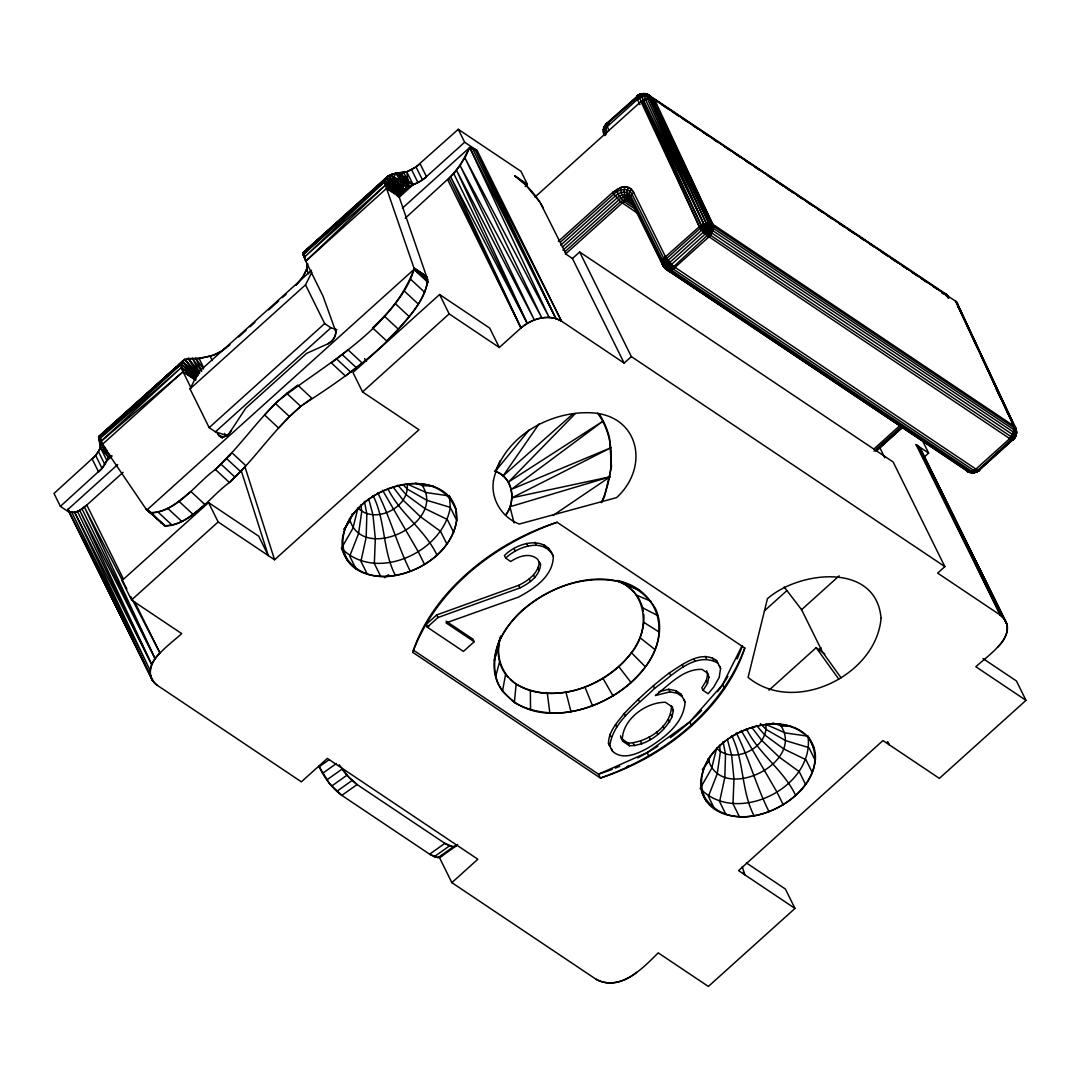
<?xml version="1.0" encoding="UTF-8"?>
<svg xmlns="http://www.w3.org/2000/svg" width="1080" height="1080" viewBox="0 0 1080 1080"><rect width="100%" height="100%" fill="white"/><g stroke="black" fill="none" stroke-linecap="round" stroke-linejoin="round"><path stroke-width="1.5" d="M940.316 452.25L965.52 469.125C968.126 473.296 975.308 474.066 978.629 470.313L1013.459 439.128L979.101 470.421L975.928 469.085L673.232 266.139L665.496 256.797L633.596 192.226C631.301 187.529 625.59 185.99 620.838 187.542C619.839 196.452 627.426 202.743 634.662 206.213M979.155 470.016C981.599 469.692 968.207 476.671 965.52 469.125L968.382 470.772C964.778 471.663 975.497 474.066 975.928 469.085L1009.625 438.723C1016.779 443.138 1017.212 429.26 1013.702 425.885L956.259 301.644L1015.862 428.841C1017.333 432.864 1016.064 438.305 1011.353 439.709L705.146 234.212L699.206 226.435L640.967 101.601L645.3 99.063A9.882 6.912 -26.3 0 1 650.997 98.132L654.453 99.306L956.259 301.644L1015.862 428.841L1016.469 433.269L1015.416 436.82L1013.027 439.87L1011.353 439.709C1011.852 436.806 1014.998 425.21 1016.456 432.27C1015.119 435.51 1017.495 425.547 1013.702 425.885L712.746 224.249L708.642 223.007L701.298 224.924L665.496 256.797C656.532 262.697 668.21 275.846 674.96 267.449L708.655 237.101L708.466 231.552L706.455 223.736L649.31 98.213L645.3 99.063L640.967 101.601L534.978 197.073M705.24 233.132L706.185 223.155L710.114 227.34L712.274 232.119L710.168 233.699L705.146 234.212L704.187 231.498L702.675 231.512L706.185 223.155L710.06 226.422L712.746 230.891L708.466 232.416L707.616 231.674L708.25 230.715L711.72 228.757L713.259 225.828L706.185 223.155L703.93 232.943L707.684 233.145L709.749 231.255L704.187 231.498L701.325 229.838L706.185 223.155L709.047 228.771L710.289 235.386L707.67 236.385L706.185 223.155L647.312 98.483L703.674 223.803C704.592 225.788 709.182 225.653 708.642 223.007L651.226 98.24L649.31 98.213L708.642 223.007L713.043 225.005L712.746 230.891L708.655 237.101L706.698 235.616L706.185 223.155L711.679 224.168C711.72 229.095 704.295 229.244 701.541 226.53L643.37 99.927L703.674 223.803L700.151 228.137L703.175 229.838L709.749 231.255L713.232 229.014L706.954 223.466L703.445 224.829C715.973 229.203 702.837 215.352 708.115 229.865L707.508 230.324M562.41 247.158L616.869 198.113C620.325 194.576 627.588 192.726 630.315 198.059L664.551 267.489C667.656 271.094 660.15 260.334 663.93 258.498L669.6 262.589L670.329 270C661.784 267.732 659.718 263.668 669.6 262.589L703.296 232.227L699.206 226.435L642.114 100.71L701.298 224.924C703.053 228.744 711.936 228.501 710.87 223.385L652.968 98.604L651.226 98.24L710.87 223.385M604.125 130.248L604.652 125.915L606.609 123.444L603.707 127.994L604.058 134.798L603.855 132.179L606.407 123.728L608.837 123.701M966.587 470.57L665.618 268.947L662.985 265.923L668.75 270.149L669.6 262.589C662.297 258.984 659.799 261.522 665.658 268.232L669.6 262.589L674.136 268.137C667.224 271.256 660.366 262.845 665.496 256.797C657.693 262.899 666.117 271.094 672.948 273.119M979.223 469.22C978.021 473.918 967.869 473.418 965.52 469.125L967.383 469.989M1016.159 429.988L1015.929 434.579L1016.428 430.974M606.326 124.079L637.767 95.931L606.65 123.404L605.988 127.832L603.396 129.438L603.545 132.097L604.476 126.266L636.782 97.902L636.876 96.188C640.818 92.408 647.77 92.853 650.889 97.133L947.606 295.758L948.577 297.392L945.756 293.949L648.04 94.594M601.628 502.173C613.94 474.282 616.383 438.777 597.618 413.235M540.554 564.611L537.678 559.305C529.74 552.177 518.495 556.308 510.705 561.506L505.683 558.131L504.401 555.552C516.821 542.714 545.549 534.654 553.311 556.268C553.284 575.991 534.155 588.816 518.481 597.105L446.054 622.89L474.188 641.736L463.442 651.429L427.262 627.183L425.979 624.605L436.739 614.925L518.643 585.346C528.12 580.676 538.299 573.507 539.271 562.019L540.554 564.611C539.568 576.086 529.389 583.254 519.912 587.938L438.007 617.504L427.262 627.183M1016.483 432.23L1012.433 435.294L1013.972 438.183C1012.392 433.377 1017.779 427.14 1016.105 435.051C1009.652 448.443 1018.481 428.396 1013.702 425.885L955.422 300.929L957.542 303.764A9.882 6.912 -26.3 0 1 957.568 306.774M1016.469 431.339L1013.297 433.566L1012.595 439.87L1014.66 437.981L1016.483 432.756L1015.605 436.199L1015.119 435.078C1017.333 436.428 1015.484 429.273 1016.496 431.73M663.633 266.733L666.698 269.676L669.6 262.589L662.351 261.873L662.594 263.075L669.6 262.589L673.286 268.745L668.655 269.055L663.755 266.679M713.043 225.005L652.968 98.604L654.453 99.306L712.746 224.249C716.094 227.691 707.535 242.73 708.534 233.253L709.965 232.308M645.516 93.744C638.82 94.392 650.74 93.393 650.889 97.133C646.596 94.5 640.967 96.404 637.389 99.428L607.082 126.738C601.115 135.203 604.706 136.809 604.071 130.883M198.639 374.152L195.615 376.772L195.575 380.133L194.751 376.637L197.681 373.667L198.248 374.369L195.858 376.434L195.318 379.485L183.033 371.736L181.494 367.511L181.292 363.96L182.412 361.26L188.177 358.452L199.193 358.722L213.394 355.171L221.549 351.068L229.919 344.844M604.098 131.45L603.329 131.855L604.058 134.798L603.599 129.249M603.369 130.815L603.396 129.438M603.828 130.086L604.476 126.266L603.72 128.561M1013.121 439.803L1012.338 439.965L1014.215 435.74L1014.889 437.252L1015.119 435.078L1011.245 437.009L1011.353 439.709L1010.462 438.548L1012.433 435.294M666.657 269.487L667.818 270.054L669.6 262.589L663.026 265.95M617.49 580.554C659.975 589.869 670.964 634.095 645.422 666.846C616.127 704.74 558.63 727.34 514.364 702.567L516.132 684.18C500.918 673.826 494.532 653.508 501.12 636.336M665.496 256.797C661.824 261.995 666.684 270.877 673.124 267.151L706.928 235.791M196.857 375.354L182.425 361.246L181.292 363.96L181.467 367.43L183.033 371.736L100.656 441.639L98.847 437.36L182.412 361.26L195.561 375.26L196.857 375.354L196.978 374.072L184.775 359.424L98.658 436.604L102.209 444.528L146.259 509.396L153.225 514.067M1015.929 434.579L1016.01 430.718L1016.375 431.527L1016.375 433.85L1015.079 427.181L1016.172 430.569M1016.051 431.474L1016.145 432.27L1016.213 430.893M458.271 129.317L464.657 142.222L426.452 176.634A30.753 21.519 -26.3 0 1 413.14 184.694L407.97 180.374L395.699 173.286L388.274 175.851L385.992 178.146L385.007 181.265L398.993 194.13C405.5 185.153 418.824 184.667 426.452 176.634L420.066 163.728A30.753 21.519 -26.3 0 1 406.755 171.774C399.843 173.191 390.987 172.206 385.979 178.16L384.993 181.251L385.439 185.139L414.032 268.218L426.573 276.615L399.114 196.803L398.993 194.13L396.104 192.537L396.927 189.904L393.417 188.919L395.847 185.207L401.882 182.291L396.36 180.441L393.984 177.363L395.699 173.286L406.755 171.774L416.03 166.914L458.271 129.317L520.979 171.329L527.364 184.234L525.366 186.422L527.364 184.234L514.823 175.838L525.501 184.734L540.081 202.365L566.177 254.3L572.441 258.498L624.145 363.096L631.355 356.589L579.663 251.991L572.441 258.498M639.954 104.598L637.389 99.428L639.185 95.944L641.25 94.176L647.825 95.972L647.649 94.581L643.68 93.623L639.32 94.541L636.876 96.188L640.17 94.932L646.096 95.877C649.39 90.194 628.56 98.091 643.599 93.555M645.03 93.825L650.889 97.133L644.342 96.066L637.389 99.428L636.957 98.442C636.538 93.501 649.283 93.663 644.909 94.365M944.365 294.111L944.271 293.045L942.192 292.964M948.902 298.04L946.269 294.624L942.462 292.734L946.013 294.179L947.255 296.42L945.756 293.949L942.26 293.382M603.45 129.762L604.476 126.266M645.719 94.379L646.407 94.189L643.68 93.623M947.43 296.204L944.703 293.409M947.74 297.149L947.997 296.447M1014.863 427.95L1014.241 427.653L1014.12 433.283M307.584 263.885L306.869 268.718L304.385 274.307M603.788 130.734L606.339 124.308L608.985 130.613M975.483 471.366L973.904 472.635L975.928 469.085L970.407 472.433L971.568 471.542M1012.405 439.979L1013.148 436.32M716.445 660.447L717.727 663.039C694.993 650.376 671.855 676.269 654.615 688.311C637.889 705.28 613.143 720.671 609.755 746.077L608.486 743.486C608.553 731.484 617.234 722.372 624.24 713.515C638.145 698.747 653.292 685.193 669.398 672.84C682.519 664.645 700.974 649.634 716.445 660.447L720.59 668.345L719.172 677.511L713.583 687.285L708.143 693.765L703.107 690.404L701.838 687.825L706.279 680.657L707.562 674.77L706.698 670.815M683.762 699.354L685.044 701.946C683.87 723.317 664.578 737.613 647.933 747.995C637.619 753.692 622.971 760.604 612.63 751.37L608.486 743.486M295.92 285.174L302.062 278.249L306.572 269.46L307.557 263.601M708.642 223.007L706.712 224.384L703.674 223.803L645.3 99.063M699.206 226.435C703.067 229.919 711.99 230.634 712.746 224.249M603.599 129.924L604.125 128.102M514.364 702.567L502.457 691.24L505.643 674.217M712.058 231.376L712.341 229.919M1016.01 434.822L1013.634 437.346L1009.733 438.791L1014.161 436.982L1016.267 433.566L1015.956 435.564M606.029 124.038C605.421 127.913 600.048 129.019 607.082 126.738L606.501 125.294L604.085 128.196M624.848 186.907C622.674 193.374 626.076 200.583 632.475 203.081M604.058 127.683L604.152 126.806M1010.462 438.548L1009.625 438.723L1013.769 432.311L1013.702 425.885M620.528 735.804L621.108 738.437L628.142 743.148C647.258 742.473 671.679 726.462 671.436 705.726M672.003 716.85L673.286 710.951L672.422 706.995L665.388 702.284C645.435 702.081 621.338 720.279 622.377 741.015L629.411 745.726C647.177 745.686 664.389 732.402 672.003 716.85L670.721 714.258M703.107 690.404L707.549 683.249L708.845 677.349L707.981 673.394L701.946 669.357C683.06 668.777 669.155 684.963 655.344 695.547L669.965 691.835L677.147 693.265L682.168 696.64L680.9 694.049L675.864 690.687L668.696 689.256L658.935 691.726M456.665 520.263C451.535 553.284 417.609 574.425 386.181 576.437A60.71 42.471 -26.3 0 1 362.259 572.387A60.399 42.255 -26.3 0 1 342.212 539.798C347.328 506.776 381.254 485.636 412.682 483.638A60.71 42.471 -26.3 0 1 445.46 493.02A60.399 42.255 -26.3 0 1 456.651 520.263C450.698 568.971 362.894 603.464 341.469 548.276L352.917 528.269L357.98 507.911C374.45 525.042 410.198 507.492 407.147 484.056L426.452 492.601L449.375 495.936L455.76 508.842L456.665 520.263L450.279 507.357L449.375 495.936M604.193 129.897L604.058 127.278M706.509 801.468C678.983 748.643 773.847 697.95 809.649 739.152C831.398 779.112 780.543 815.778 744.822 816.71A60.71 42.471 -26.3 0 1 720.913 812.66A60.399 42.255 -26.3 0 1 700.852 780.071C705.969 747.05 739.908 725.922 771.336 723.911A60.71 42.471 -26.3 0 1 804.101 733.293A60.399 42.255 -26.3 0 1 815.305 760.55C809.46 807.962 725.207 842.859 701.541 791.424M646.663 94.014L641.25 94.176L645.962 94.136M710.249 223.614C710.964 225.085 707.522 227.718 707.211 225.788L706.185 223.155C708.359 223.668 714.11 225.855 712.503 227.948M708.548 237.019L708.71 236.318M978.629 470.313L978.062 471.15L979.425 470.151L976.455 471.96L979.763 469.49M399.519 196.965L413.14 184.694L409.469 183.101L407.106 184.032L399.816 179.294L400.208 172.625L407.106 184.032L407.12 187.731L403.933 185.301L395.699 173.286M664.983 259.47L666.536 258.606C663.701 262.386 667.548 268.731 672.111 266.018L673.232 266.139C668.668 270.459 661.702 262.724 666.536 258.606L700.245 228.245M241.164 470.421L268.299 555.566L258.728 536.207L208.562 502.592L121.932 580.621L131.517 599.994L181.669 633.596C170.275 644.652 135.378 666.549 157.167 685.22L301.374 781.826L327.362 758.417L477.846 859.235L451.858 882.644L596.066 979.263C619.907 992.237 643.059 968.072 658.193 952.843L708.359 986.445L794.988 908.428L785.417 889.056L746.402 862.92M502.457 691.24C491.36 675.324 493.479 655.331 500.175 638.145M516.132 684.18C555.08 705.983 605.664 686.097 631.436 652.752C650.66 630.49 647.082 589.788 616.1 580.554M716.242 749.75L711.572 768.542L700.124 788.562M495.612 676.85L499.622 661.554M603.49 128.952L603.99 127.521M646.596 94.217L647.528 94.392M216.472 432.027L219.362 436.01L223.911 436.779A9.963 6.601 -56.2 0 0 229.041 433.634L245.768 408.159L306.585 353.389L328.118 343.737L331.641 341.226A10.044 6.669 -56.2 0 0 334.274 337.675A9.963 6.601 -56.2 0 0 335.812 331.654L323.082 296.257L305.762 261.198L302.765 253.004L385.979 178.16L388.544 181.413L387.815 185.571L398.858 194.859M978.71 470.421C975.321 472.351 968.126 475.646 975.928 469.085M968.207 471.542L975.524 471.704L979.425 470.151L974.376 471.636M494.303 660.38L498.474 647.069M352.242 513.932L349.69 521.478L343.71 529.24M710.384 755.716L708.332 761.751L702.351 769.514M153.482 514.418L146.516 509.76L152.199 514.094L147.083 509.814L150.39 512.663C177.701 511.933 195.169 484.056 215.366 469.463C238.113 448.565 255.596 422.685 277.736 401.193C326.714 362.786 390.353 330.993 414.005 269.406L427.558 279.396C426.344 299.714 409.131 316.076 396.765 331.115C369.144 360.963 335.597 383.549 301.766 405.54C274.401 428.004 255.488 458.73 229.433 482.531C209.237 497.124 191.768 525.001 164.457 525.744L147.083 509.814L154.872 516.132M150.188 511.839L146.016 509.045L146.772 510.111L414.315 269.123L420.889 274.307L428.058 282.488L414.005 269.406C407.012 292.734 389.799 311.351 372.587 327.861L386.64 340.929C403.718 324 422.456 305.127 427.964 281.057L414.545 269.676L413.883 267.773L426.425 276.17L427.545 279.41L414.18 268.663L426.721 277.074L427.558 279.396M603.518 132.556L603.801 133.286L603.558 131.666M606.218 124.848L604.449 126.968L607.163 123.228M666.536 258.606L667.251 264.708L673.232 266.139M605.124 125.739L604.665 128.007L606.501 125.294M628.466 187.515C625.469 192.699 626.913 200.138 632.88 202.446M604.787 125.955L603.747 128.399M505.575 515.308C516.24 501.107 513.432 477.819 495.369 471.258L500.202 460.593M624.145 363.096L561.438 321.084L477.198 150.633L469.692 147.542L465.197 157.437L454.046 173.502L405.202 218.255M464.657 142.222L477.198 150.633A31.347 21.938 -26.3 0 0 469.692 147.542L460.12 165.618L447.782 179.901L520.979 327.996L499.311 347.49L449.159 313.889L439.587 294.516L352.957 372.546L362.529 391.919L418.959 429.719L274.577 559.778L218.147 521.964L208.562 502.592M1014.849 437.454L1016.132 434.444L1016.01 430.718M604.935 127.008L605.678 125.496M647.73 94.433L650.147 96.701L642.708 93.947L637.673 98.644L636.971 96.093M1011.137 439.587L975.618 472.284L978.372 470.394M412.722 652.32C436.671 588.56 494.384 544.428 557.105 522.274L744.795 648.014C720.833 711.788 663.134 755.905 600.399 778.059L412.722 652.32A178.808 125.105 -26.3 0 1 465.885 574.56A181.265 126.819 -26.3 0 1 557.105 522.274M670.356 737.654A178.808 125.105 -26.3 0 0 689.702 721.913L722.561 684.68L742.122 645.651M227.407 435.713L215.419 431.825L209.156 427.626L190.013 388.881L198.491 372.114L311.513 270.31M190.013 388.881L305.519 284.85L311.877 272.268M409.469 183.101L401.342 178.888L406.471 177.66L401.936 175.473L403.488 172.22L409.469 183.101L407.12 187.731L399.425 175.932M70.133 512.892L60.386 506.358L54 493.452L95.675 455.463L100.494 447.62L98.644 436.59L175.986 367.295L146.165 394.295M60.386 506.358L102.047 468.382L109.755 455.476M646.137 93.879L644.112 96.093L639.657 95.405L636.647 96.687L642.856 96.417C648.783 93.164 644.746 91.881 641.21 97.025L638.753 96.552M601.331 502.686L604.409 496.841L611.496 466.83L609.579 438.318A160.92 112.59 -26.3 0 0 598.955 413.532M505.615 515.16C516.591 500.918 513.135 476.726 494.478 471.096M1014.336 437.306L1015.497 436.064M498.609 642.951C521.006 589.086 617.801 549.356 655.412 608.418A87.197 61.007 -26.3 0 1 631.098 682.655C597.011 713.34 526.433 731.875 498.272 684.18A87.197 61.007 -26.3 0 1 522.585 609.944M604.652 125.915L605.759 124.605M701.298 224.924L702.797 225.356L703.674 223.803L706.361 223.749M111.834 456.07L106.88 460.539L100.494 447.62A30.753 21.519 -26.3 0 1 92.205 459.041L98.591 471.947A30.753 21.519 -26.3 0 0 106.88 460.539L109.944 455.085L100.386 443.3L108.581 457.637L100.494 447.62L98.658 436.604L101.007 439.898M631.449 189.324C627.993 193.306 628.155 199.8 632.637 202.932M639.887 96.863L636.714 97.659L639.995 94.365L642.708 93.947M707.859 228.163L708.466 227.246M539.069 423.913L503.064 475.916L573.237 413.654M303.777 275.697L295.906 285.269M638.672 95.04L637.227 95.985L641.358 94.108L646.515 94.46L643.383 93.704L640.521 94.311M230.904 431.298C228.582 435.335 221.913 439.546 218.255 434.822L222.44 437.63M701.636 230.229L667.94 260.577C665.429 262.71 669.033 266.719 671.395 264.478L705.105 234.131L703.296 232.227M1013.027 439.87L1013.715 439.007M495.369 471.258L529.362 429.692M970.677 471.204L969.287 472.082M707.373 229.095L708.115 229.865L709.047 228.771M945.459 295.326L946.013 294.179M711.49 233.672L708.534 233.253L707.711 234.212C714.771 235.994 709.196 225.585 706.185 223.155M663.255 260.428L664.497 259.051M997.502 647.231C1005.143 640.481 1010.84 628.479 1004.481 619.056L919.769 447.998L916.097 444.677L1000.35 615.128L1004.481 619.056L918.095 446.229L1000.35 615.128C1022.396 633.393 987.039 656.1 975.834 666.738L1026 700.353L939.371 778.383L882.941 740.57L738.558 870.615L794.988 908.428M134.622 601.722L160.016 653.103C150.552 660.474 145.341 677.565 157.167 685.22M275.413 403.488L264.587 414.976L278.654 428.058L289.481 416.556L300.78 406.377L311.81 398.196L297.743 385.115L286.726 393.309L275.413 403.488L289.481 416.556M1009.625 438.723L1011.245 437.009L1011.839 438.143M388.274 175.851L398.79 188.015L403.367 189.743L393.808 177.431L388.773 181.022L393.188 182.183L396.158 184.977L400.977 186.665L398.79 188.015L388.274 175.851L399.816 179.294L396.36 180.441L403.367 189.743L403.272 181.832L407.97 180.374L406.755 171.774L413.14 184.694C408.564 188.001 399.762 188.987 398.871 195.588L386.573 188.406L305.748 261.198L302.697 253.071L304.29 253.692L302.765 253.004L388.179 175.905M605.624 124.457L606.609 123.444M575.37 413.532L508.532 482.004L603.234 420.998L511.488 489.308L611.24 447.593L511.933 497.826L610.119 476.793L553 515.471M605.367 127.899L607.082 126.738M396.225 191.471L399.721 192.74L397.116 189.635L398.507 188.244L395.847 185.207L391.554 183.884L388.544 181.413L385.007 181.265L303.048 254.745L305.492 257.094M670.113 269.285L671.841 269.514L674.96 267.449L670.923 269.838L665.618 268.947M305.748 261.198L385.439 185.139L385.007 181.265L304.034 257.459L385.439 185.139L387.815 185.571L385.007 181.265M390.542 179.159L385.992 178.146L303.048 254.745L305.465 257.067M100.656 441.639L181.467 367.43L99.495 439.02L181.292 363.933L195.858 376.434L194.751 376.637L181.292 363.96L98.847 437.36L101.196 439.722M398.371 196.763L409.523 186.529L398.331 196.519M106.88 460.539L111.861 455.99M672.989 268.906L973.944 470.543L977.495 470.961L977.441 469.949L974.781 472.446L972.365 472.554M397.4 195.224L403.61 189.594L398.601 194.09M397.467 196.101L406.215 188.177L397.521 195.98M110.079 426.857L98.888 436.968L110.187 427.019M113.819 423.495L143.667 396.536M188.177 358.452L199.544 372.816L188.177 358.452L197.681 373.667L184.775 359.424L178.497 365.094L184.721 359.478C198.909 357.669 214.529 358.439 225.963 347.706M102.209 444.528L183.033 371.736L195.575 380.133M238.667 336.96L246.159 330.21M249.912 326.835L254.907 322.34M268.65 309.96L278.654 300.956M282.393 297.581L286.146 294.192M397.683 194.427L401.423 191.052M194.886 377.527L197.384 375.273M398.264 196.695L409.523 186.529M110.133 593.46L153.036 681.291L67.892 509.45L117.68 464.603M402.476 208.089L469.692 147.542L555.836 318.492L561.438 321.084L474.93 149.337L555.836 318.492C543.524 315.333 530.402 319.896 520.979 327.996L449.267 178.511M123.147 472.311L86.819 505.022C82.148 508.802 75.992 514.593 69.552 511.758L67.892 509.45L150.66 676.296L71.928 512.649L150.215 670.586L74.723 512.433L69.431 511.663L67.892 509.45A31.347 21.938 -26.3 0 0 69.012 511.11M209.156 427.626L324.662 323.582L305.519 284.85M215.419 431.825L330.939 327.794L336.92 329.724M228.069 456.57L230.58 454.315M131.517 599.994L218.147 521.964M362.529 391.919L449.159 313.889M558.32 241.367L612.765 192.321L620.109 187.799A19.872 13.176 -56.2 0 1 629.883 188.19L633.596 192.226L630.815 196.034L631.26 201.623M560.588 242.069L613.805 194.13C618.476 189.365 628.25 186.881 631.935 194.049L663.849 258.62M560.75 245.16L615.208 196.101C619.231 191.997 627.642 189.851 630.815 196.034L662.729 260.604M562.977 250.169L618.664 200.003C621.702 196.898 628.074 195.278 630.477 199.962L663.174 266.18M564.813 251.829L620.5 201.663L626.738 198.869L631.571 201.474L626.265 200.583L622.229 202.972L565.299 254.246M671.693 269.204L669.6 262.589L664.551 267.489M873.693 449.186L899.68 425.776M873.963 451.17L902.435 425.534M882.333 444.002L886.046 440.654M876.393 450.428L902.38 427.019M876.285 450.711L902.273 427.302M875.948 451.386L903.177 426.857M923.711 457.515L928.638 453.074L922.253 440.168M764.451 610.821L786.807 590.679M625.968 767.866L628.466 765.612M841.091 677.835L822.434 651.888L801.576 609.687L839.147 575.856M995.841 453.735L998.339 451.481M768.974 690.201L816.17 647.69L824.823 654.035M818.532 649.998L821.016 647.77M579.663 251.991L893.174 462.024L944.865 566.622L937.643 573.115L1000.35 615.128M442.382 855.252L440.357 857.061L437.508 857.52L429.624 854.186L341.834 795.38L329.656 783.797L318.938 766.233M457.637 844.425L455.625 846.234L452.776 846.693L444.879 843.359L357.102 784.553L349.367 778.019L339.188 764.762M966.114 470.084L971.919 472.621M303.183 252.585L337.041 222.737M340.794 219.416L344.56 216.108M349.569 211.68L359.6 202.838M363.353 199.517L367.119 196.196M113.954 423.711L117.72 420.39M135.311 404.919L140.333 400.505M146.61 394.983L149.121 392.769M185.544 360.72L188.055 358.506M977.576 470.151L976.806 470.839L979.425 470.151L977.279 471.623M636.714 97.659L640.791 95.54M976.145 471.393L974.768 472.5L979.425 470.151C965.088 476.226 983.786 468.761 977.495 470.961M970.623 472.136L975.888 471.974L979.425 470.151L976.779 471.353M151.241 512.851C166.995 512.811 179.253 500.661 190.89 491.508L204.957 504.576C193.32 513.729 181.062 525.879 165.308 525.933L147.083 509.814L165.308 525.933M979.425 470.151L978.156 471.11M707.67 236.385L710.249 234.482M706.698 235.616L708.615 234.86M195.291 377.595L181.494 367.511L194.549 378.149L194.751 376.637M126.846 589.019L84.416 507.06L155.048 658.584L79.704 510.3L151.7 664.551L74.723 512.433L79.704 510.3L86.819 505.022L123.417 579.056M620.838 187.542L612.765 192.321L613.805 194.13L620.5 201.663L637.632 213.287M522.585 609.944C549.774 586.602 587.628 573.44 623.147 582.538M636.538 972.351C625.779 981.626 609.12 986.796 596.066 979.263M505.683 558.131C517.617 546.507 543.875 537.165 553.311 556.268M948.105 297.986L947.133 295.178M384.453 577.706L388.517 574.749M413.613 650.322L598.495 774.185L647.123 752.625L689.702 721.913A181.265 126.819 -26.3 0 0 701.568 710.424M329.346 759.551L319.167 766.76C324.351 777.87 331.857 788.13 341.834 795.38L357.102 784.553L346.882 775.278L342.023 769.149L326.754 779.963M322.515 773.375L336.501 763.452M331.614 786.105L346.882 775.278M336.757 791.357L352.026 780.529M434.282 856.697L449.537 845.87L453.465 846.693L456.408 845.775L441.139 856.602L438.21 857.52L434.282 856.697L429.624 854.186L444.879 843.359L449.537 845.87M438.21 857.52L453.465 846.693M669.6 262.589L664.025 266.49L665.523 268.502M605.664 124.727L606.596 124.079M967.95 471.488L969.367 472.041M1014.404 438.426L1013.432 438.507M640.481 94.311L639.657 95.405L641.29 94.986L640.481 94.311L641.304 93.933M636.647 96.687L638.213 95.688M328.118 343.737C333.194 341.185 336.96 335.043 335.381 329.332M641.804 93.771L641.318 94.473L645.597 93.731M975.659 470.907L977.441 469.949M636.957 98.442L639.32 97.997L637.996 96.579M967.235 469.935L966.128 469.76L969.88 471.785L973.944 470.543M972.959 471.514L974.984 470.759M605.988 125.51L606.839 125.226M712.233 226.152L713.259 225.828M610.119 476.793L509.936 506.763L514.053 522.909M643.14 95.877L644.423 95.513M649.607 95.728L646.772 94.311M606.65 123.404L608.634 123.62M666.738 260.807L667.94 260.577L668.912 263.075L671.598 265.383M710.289 235.386L707.697 235.548M702.797 225.356L707.387 226.571M641.561 93.771L646.515 94.46M971.055 471.96L969.017 471.704L970.137 471.65M644.801 93.69L644.085 94.419M700.151 228.137L702.257 228.096M701.325 229.838L703.175 229.838M433.094 485.879L423.212 485.798L415.611 483.179M790.101 726.138L781.853 726.084L772.74 722.939M708.115 229.865L709.412 229.946M640.4 96.053L638.793 95.621M707.684 233.145L708.534 233.253M814.401 749.129L808.015 736.209L785.092 732.875L765.788 724.342C768.839 747.765 733.091 765.315 716.621 748.184M673.124 267.151L674.96 267.449M711.72 228.757L713.232 229.014M662.594 263.075L663.242 265.882L665.456 268.677M711.126 231.876L712.274 232.119M196.978 374.072L198.248 374.369M707.036 223.128L707.886 223.344M644.868 93.987L645.664 94.23M414.545 269.676L426.857 277.533L414.315 269.123M646.299 95.175L649.12 95.769M626.062 585.171L639.306 590.031M647.649 94.581L649.809 95.675L647.001 94.217M943.002 293.139L942.638 293.099M666.279 267.178L664.497 266.153M393.984 177.363L396.198 180.509L393.538 181.926L398.588 183.587L401.112 186.597L403.933 185.301L398.736 183.519L396.198 180.509L390.906 178.888L393.188 182.183L390.609 186.368L394.132 187.07L401.166 191.268L398.79 188.015M636.552 595.134L651.226 601.358M647.204 94.203L648.405 94.77M561.438 321.084C548.451 313.524 531.644 318.587 520.979 327.996L450.779 177.012L527.216 323.365L456.57 170.411L534.317 319.923L460.12 165.618L541.796 317.885L464.94 157.869L549.139 317.399L469.692 147.542M617.274 580.784L625.455 584.766L634.109 592.096A76.788 53.73 -26.3 0 1 640.238 601.344M945.378 293.76L948.213 296.703L946.836 295.394M147.204 510.273L157.127 518.549M642.573 607.784L658.071 615.749M671.395 264.478L668.371 263.696L667.94 260.577M668.655 269.055L670.329 270M968.234 471.312L966.789 470.34M643.721 622.283L659.381 632.219M650.7 97.267L654.885 100.076M661.865 104.76L668.844 109.431M671.639 111.294L678.618 115.978M682.803 118.787L688.392 122.526M692.577 125.334L698.166 129.073M703.755 132.813L707.94 135.621M713.515 139.361L717.714 142.169M724.693 146.84L730.269 150.579M734.454 153.387L740.043 157.127M745.632 160.866L749.817 163.674M755.406 167.414L759.591 170.222M767.961 175.838L773.55 179.577M776.345 181.44L783.324 186.125M786.105 187.988L793.098 192.672M797.283 195.466L802.859 199.206M807.057 202.014L812.633 205.754M818.222 209.493L822.407 212.301M827.996 216.041L832.18 218.849M839.16 223.533L844.749 227.273M848.934 230.081L854.51 233.82M860.099 237.56L864.284 240.368M869.873 244.107L874.058 246.915M881.037 251.586L888.017 256.257M890.811 258.134L897.791 262.805M901.976 265.613L907.565 269.352M911.75 272.16L917.339 275.9M921.524 278.707L927.099 282.447M932.688 286.187L936.873 288.995M713.286 226.138L1014.255 427.775M713.313 228.339L1014.269 429.962M712.814 230.688L1013.769 432.311M711.815 233.024L1012.784 434.66M710.411 235.21L1011.366 436.846M635.405 209.007C627.804 204.309 618.26 199.206 616.721 189.392M670.923 269.838L971.892 471.461M668.925 270.149L969.88 471.785M675.756 274.995L682.749 279.68M685.543 281.556L692.55 286.254M695.345 288.131L703.741 293.747M707.94 296.568L714.947 301.253M717.741 303.129L724.748 307.814M727.542 309.69L756.945 329.387M759.74 331.263L789.129 350.96M793.341 353.768L798.93 357.521M803.129 360.342L810.135 365.026M812.929 366.903L831.128 379.094M835.326 381.901L842.333 386.6M845.127 388.476L852.134 393.161M854.928 395.037L895.523 422.24M898.317 424.103L906.93 429.894M910.926 432.554L918.081 437.36M920.714 439.115L926.316 442.868M930.514 445.675L937.521 450.374M667.116 269.851L968.072 471.488M928.638 453.074L916.097 444.677A31.347 21.938 -26.3 0 1 921.132 449.995L1006.843 624.038L980.924 573.035M386.573 188.406L399.114 196.803M631.355 356.589L944.865 566.622M439.587 294.516L489.74 328.131L499.311 347.49M982.989 658.571L1016.428 680.981L1026 700.353M324.662 323.582L330.939 327.794M198.491 372.114L199.544 372.816L192.375 358.195L201.474 371.142M219.51 436.144L222.291 438.007M446.121 621.202L472.919 639.158L474.188 641.736M425.979 624.605L428.774 626.468M944.838 293.868L945.553 294.368M667.778 269.474L668.75 270.149M514.823 175.838C526.473 184.194 536.315 195.224 543.2 207.806M647.798 95.189L649.337 96.35M944.757 293.963L946.107 295.083M639.927 637.619L655.061 649.647M510.557 679.347C526.621 694.697 551.138 695.466 571.752 691.133A76.599 53.595 -26.3 0 0 618.84 666.657A76.788 53.73 -26.3 0 0 643.734 614.277M181.494 367.511L195.197 378.837L194.549 378.149M644.855 94.784L646.096 95.877M410.616 279.248L424.67 292.316M404.19 290.939L418.257 304.007M395.226 303.575L409.293 316.656M384.413 316.211L398.48 329.279M342.441 354.78L356.508 367.862M336.852 359.168L350.906 372.236M286.726 393.309L300.78 406.377M226.53 458.527L240.597 471.596M221.009 464.157L235.076 477.225M178.943 501.269L193.01 514.35M167.805 508.41L181.872 521.492M158.328 512.379L172.395 525.447M779.612 723.938C808.475 762.21 719.914 805.464 708.089 758.633M420.957 483.665C449.834 521.937 361.274 565.191 349.434 518.36M701.298 789.683C737.937 825.363 814.63 787.064 808.015 736.209M341.469 548.276C375.678 583.133 442.962 552.609 450.279 507.357L427.059 500.377L407.565 489.267L402.894 484.515M98.861 437.413L101.115 439.574M181.292 363.96L194.643 377.014M631.436 652.752L645.422 666.846M388.544 181.413L399.721 192.74M760.374 723.614L766.206 729.54L785.714 740.664L808.92 747.63L815.305 760.55M385.992 178.146L397.116 189.635M707.144 227.502L707.792 228.177M1013.297 433.566L1014.201 434.565M182.425 361.246L195.183 375.773M401.166 191.268L398.507 188.244L394.335 186.759L391.338 184.248L387.801 183.816L390.569 187.893L398.871 195.588L385.439 185.139L390.569 187.893L390.609 186.368L396.104 192.537M756.446 725.45L764.842 735.048L783.675 748.899L805.937 759.713L812.322 772.632M397.791 485.177L406.202 494.775L425.021 508.613L447.282 519.44L453.668 532.359M665.969 267.678L664.996 265.815M101.79 442.112L99.752 439.655L107.163 450.873M707.009 226.611L707.602 227.353M784.148 586.953L801.576 609.687M618.84 666.657L631.098 682.655M751.869 727.461L761.792 740.489L779.112 757.026L799.24 771.647L805.626 784.553M393.214 487.188L403.151 500.202L420.471 516.74L440.6 531.374L446.985 544.28M184.775 359.424L196.209 374.639M203.607 368.982L195.696 358.371L201.717 371.034M887.247 742.041L889.205 744.768L887.733 741.798M816.17 647.69L838.755 679.104M364.568 358.587L366.538 361.327M946.404 295.893L946.917 296.595M391.608 174.285L393.808 177.431M919.769 447.998L926.788 463.388M67.892 509.45L153.036 681.291M746.388 728.716C758.727 754.083 783.918 770.27 795.703 795.514M387.733 488.444C400.086 513.81 425.277 529.996 437.049 555.242M224.532 433.418L226.328 436.226M662.337 264.384L663.242 265.882M947.929 296.919L948.51 297.918M602.991 678.389L613.076 695.979M604.665 128.007L605.178 128.898M639.657 95.04L640.035 95.728M741.191 730.485L776.831 791.842L783.202 804.749M680.9 694.049L685.044 701.946M382.536 490.212L418.176 551.57L424.562 564.476M603.882 133.799L604.571 135.108M603.855 134.136L604.638 135.608M130.707 596.471L160.016 653.103M1014.241 427.653L1015.335 429.827M921.132 449.995L1006.843 624.038M879.62 447.228L884.803 457.731M649.013 96.255L650.295 98.847M646.785 95.904L648.054 98.483M644.342 96.066L646.245 99.941M641.844 96.741L643.761 100.616M639.481 97.889L641.399 101.763M605.421 128.561L607.338 132.435M604.301 130.559L606.218 134.419M603.801 132.57L605.083 135.149M719.321 665.753L720.59 668.345M712.422 657.761L713.704 660.339M722.561 684.68L724.477 688.554M705.254 656.33L706.523 658.908M707.562 674.77L708.845 677.349M706.279 680.657L707.549 683.249M693.779 658.773L695.048 661.351M769 811.647C756.257 786.213 749.048 758.363 736.303 732.861M682.155 664.497L683.438 667.089M754.056 815.724C741.123 791.06 744.39 761.076 731.714 735.831M669.398 672.84L670.667 675.418M739.382 816.696L732.996 803.79L733.968 778.923L731.606 755.123L727.394 739.341M675.864 690.687L677.147 693.265M416.03 166.914L422.415 179.834M689.702 721.913L691.618 725.787A181.265 126.819 -26.3 0 1 600.399 778.059L598.495 774.185A178.808 125.105 -26.3 0 0 612.225 769.338M668.696 689.256L669.965 691.835M411.548 169.628L417.933 182.534M725.976 814.523L719.591 801.603L724.842 777.438L725.504 754.137L723.047 741.65M672.017 708.372L673.286 710.951M714.758 809.325L708.386 796.405L717.201 773.901L720.387 751.775L719.483 745.2M653.332 685.719L654.615 688.311M668.439 719.483L669.708 722.061M743.351 871.843L744.822 874.814L742.271 866.781M662.985 725.963L664.268 728.554M656.532 731.781L657.815 734.36M638.28 699.287L639.562 701.865M649.08 736.911L650.363 739.49M548.154 547.708L549.437 550.287M647.123 752.625L649.039 756.5M544.144 545.022L545.413 547.601M640.615 741.38L641.898 743.958M624.24 713.515L625.509 716.094M534.951 542.241L536.234 544.82M633.299 743.229L634.581 745.808M628.142 743.148L629.411 745.726M526.635 543.415L527.904 546.008M537.989 567.918L539.271 570.496M615.492 724.545L616.775 727.124M533.547 575.073L534.83 577.652M609.903 734.319L611.186 736.898M514.013 548.478L515.282 551.057M529.254 578.948L530.523 581.526M611.361 748.791L612.63 751.37M518.643 585.346L519.912 587.938M306.572 269.46L308.691 273.767M436.739 614.925L438.007 617.504M410.36 571.374C397.602 545.927 390.393 518.09 377.663 492.588M395.401 575.438C382.469 550.773 385.736 520.803 373.073 495.558M380.727 576.423L374.342 563.504L375.327 538.65L372.964 514.85L368.739 499.055M367.335 574.236L360.95 561.33L366.188 537.165L366.849 513.864L364.406 501.377M356.117 569.052L349.731 556.133L358.546 533.628L361.746 511.488L360.842 504.927M210.168 356.292L212.288 360.599M199.193 358.722L203.459 367.335M439.169 856.953L451.858 882.644M183.033 371.736L190.971 387.801M98.469 451.629L104.841 464.535M95.675 455.463L102.047 468.382M472.419 148.298L555.836 318.492M453.816 173.732L527.216 323.365M82.026 508.829L155.048 658.584M84.254 540.473L90.167 552.582M91.652 555.606L99.036 570.753M102.735 578.327L104.22 581.351M1011.906 436.806L1012.473 437.967M77.477 511.461L151.7 664.551M455.76 508.842C430.326 450.009 318.141 504.94 347.855 561.195M1015.079 427.181L1015.942 428.99M996.003 388.476L1000.998 399.033M1012.433 423.171L1015.295 429.206L1012.446 423.077M956.894 302.481L1016.118 429.502M957.623 305.384L977.562 348.179M981.126 355.82L988.24 371.115M989.672 374.166L1008.896 415.436M1016.334 431.973L1016.375 431.73M584.955 687.137L592.596 705.915M1011.825 438.224L1012.271 439.304M636.782 97.902L637.389 99.428M244.876 466.587L274.577 559.778M1014.296 429.773L1014.917 431.811M926.14 461.187L927.396 465.399M603.666 132.354L603.976 133.434M565.988 692.307L571.037 711.788M195.561 375.26L195.858 376.434M603.923 129.114L604.233 130.707M708.25 230.715L708.466 232.416M547.358 693.549L549.869 713.205M662.89 260.226L663.12 262.103M605.894 126.806L605.988 127.832M972.27 471.339L972.311 472.136M530.361 690.782L530.537 710.06M657.936 746.172A178.808 125.105 -26.3 0 1 637.645 757.89M619.799 766.274A178.808 125.105 -26.3 0 1 615.263 768.137M742.379 645.624A181.265 126.819 -26.3 0 1 737.1 659.016M727.88 676.445A181.265 126.819 -26.3 0 1 717.512 691.726M744.782 648.014A178.808 125.105 -26.3 0 1 691.618 725.787M640.832 602.681A76.788 53.73 -26.3 0 1 643.329 611.28M508.046 677.282A76.788 53.73 -26.3 0 1 500.675 636.053M493.479 480.465C490.482 498.974 501.876 517.442 519.237 524.057L616.572 497.624C650.714 466.371 638.726 413.195 588.587 412.722C547.452 411.885 502.335 438.318 493.479 480.465M881.064 618.341C876.015 676.053 793.867 715.338 748.089 677.376L767.448 598.698C798.809 571.01 876.285 561.735 881.064 618.341M231.835 452.669L215.366 469.463L229.433 482.531L245.889 465.737L231.835 452.669M197.559 375.745L195.089 377.987L197.532 375.732M197.465 374.855L195.007 377.096L197.465 374.855M348.111 349.906L331.425 362.975L345.478 376.043L362.164 362.975L348.111 349.906M161.15 522.895L160.812 521.681L161.15 522.895"/></g></svg>
